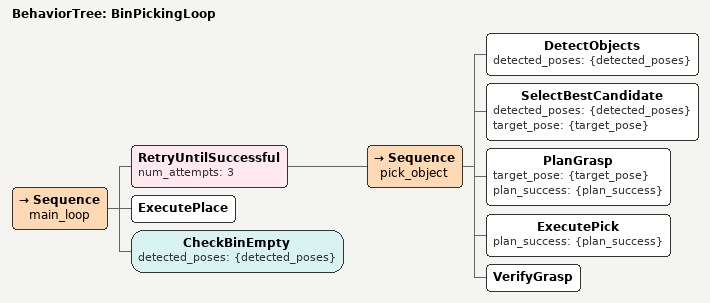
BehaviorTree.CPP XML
<root BTCPP_format="4">
    <BehaviorTree ID="BinPickingLoop">
        <Sequence name="main_loop">
            <RetryUntilSuccessful num_attempts="3">
                <Sequence name="pick_object">
                    <DetectObjects detected_poses="{detected_poses}"/>
                    <SelectBestCandidate detected_poses="{detected_poses}"
                                         target_pose="{target_pose}"/>
                    <PlanGrasp target_pose="{target_pose}"
                               plan_success="{plan_success}"/>
                    <ExecutePick plan_success="{plan_success}"/>
                    <VerifyGrasp/>
                </Sequence>
            </RetryUntilSuccessful>
            <ExecutePlace/>
            <CheckBinEmpty detected_poses="{detected_poses}"/>
        </Sequence>
    </BehaviorTree>
</root>
